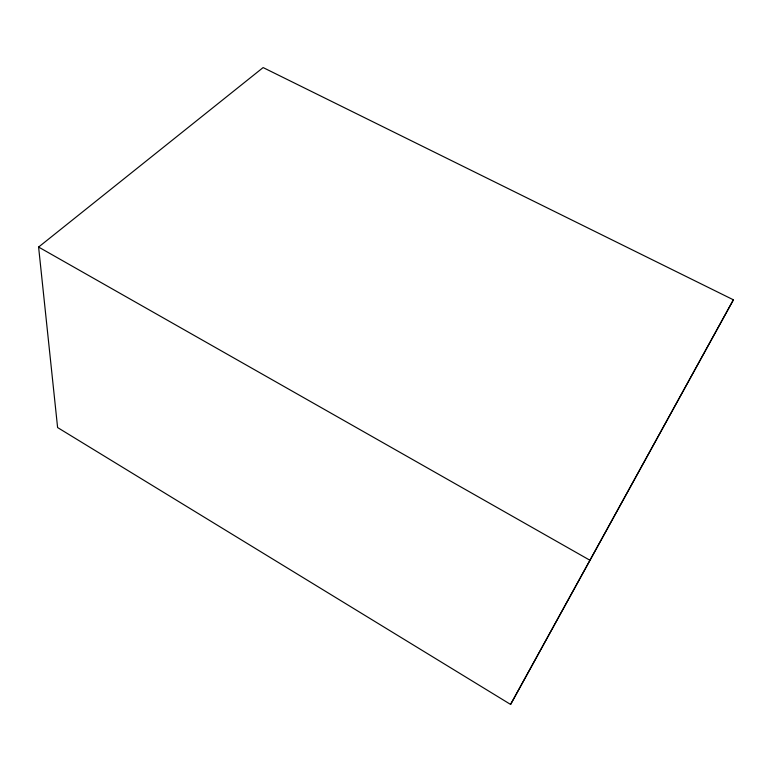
<?xml version="1.0" encoding="UTF-8"?>
<svg xmlns="http://www.w3.org/2000/svg" width="772" height="772" viewBox="0 0 772 772"><rect width="100%" height="100%" fill="white"/><g stroke="black" fill="none" stroke-linecap="round" stroke-linejoin="round"><path stroke-width="1.16" d="M510.591 704.431L733.4 299.816L263.127 67.569L38.6 247.059L57.601 427.553L510.591 704.431L733.4 299.816M38.6 247.059L590.078 560.337"/></g></svg>
